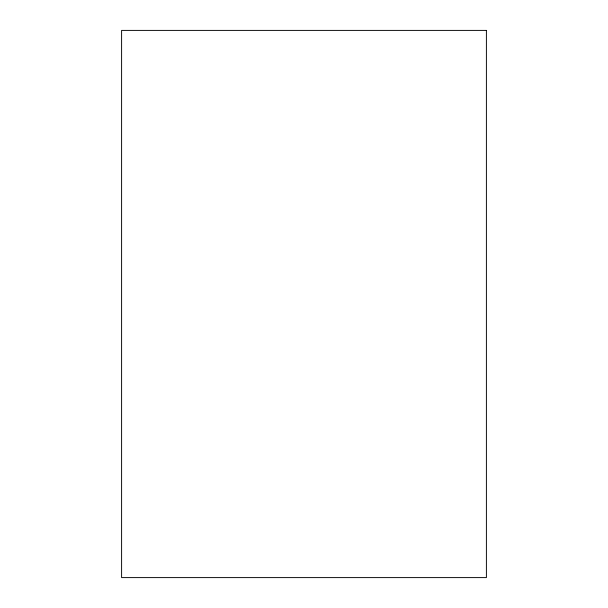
<?xml version="1.0" encoding="UTF-8"?>
<svg xmlns="http://www.w3.org/2000/svg" width="608" height="608" viewBox="0 0 608 608"><rect width="100%" height="100%" fill="white"/><g stroke="black" fill="none" stroke-linecap="round" stroke-linejoin="round"><path stroke-width="0.91" d="M486.4 30.4L121.6 30.4L121.6 577.6L486.4 577.6L486.4 30.4"/></g></svg>
